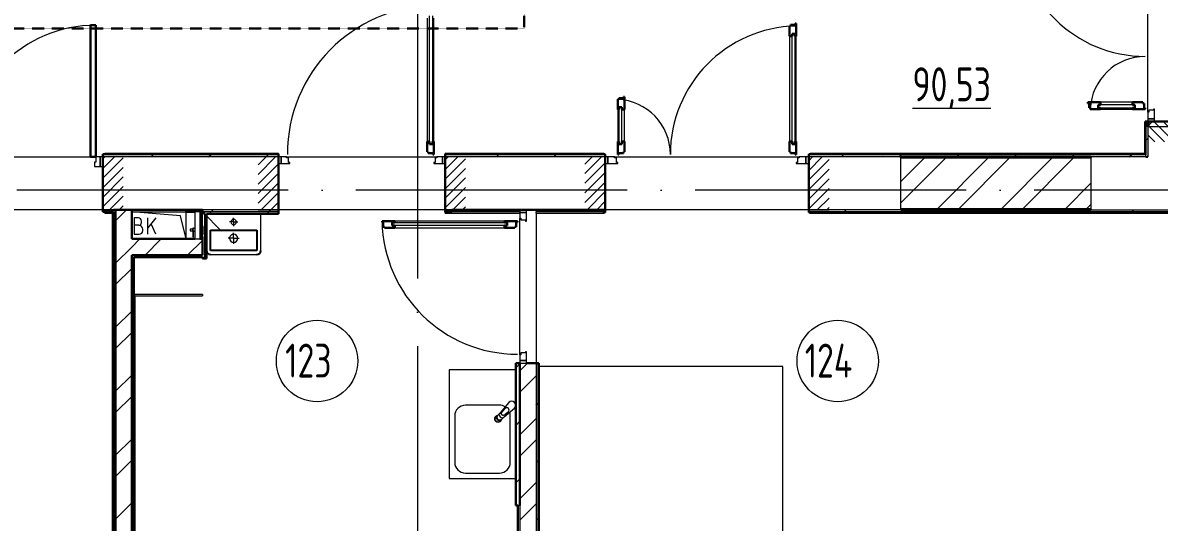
# Model space of a CAD drawing. Header units: millimetres. Extents: x -87434 to 499450, y -468665 to 122144.
# Drawn here: x -12548 to -4168, y -16441 to -12761 of the extents above; entities that cross this region are included whole.
import ezdxf

# ---------------------------------------------------------------- set-up
doc = ezdxf.new("R2010")
doc.units = ezdxf.units.MM
for name, pattern in [('ADSK_Линия сетки', [25, 20, -2.5, 0, -2.5]), ('ADSK_Невидимые', [5, 3, -2]), ('ADSK_Штриховая_ш2 п1_5', [4.5, 3, -1.5])]:
    doc.linetypes.add(name, pattern=pattern)
for name, color, linetype, lineweight in [('Двери', 252, 'Continuous', 9), ('лс', 5, 'Continuous', 30), ('Марки помещений', 252, 'Continuous', 20), ('Оборудование', 8, 'Continuous', 18), ('Ограждение', 252, 'Continuous', 9), ('Оси', 252, 'Continuous', 9), ('Перекрытие', 252, 'Continuous', 18), ('Сантехника', 252, 'Continuous', 9), ('Стены внутренние', 7, 'Continuous', 18), ('Стены наружные', 7, 'Continuous', 18), ('Стены штриховка', 252, 'Continuous', 9)]:
    doc.layers.add(name, color=color, linetype=linetype, lineweight=lineweight)
doc.layers.add('Двери открывание', color=7, linetype='Continuous', lineweight=9, true_color=0xc0c0c0)
doc.layers.add('Узлы', color=7, linetype='Continuous')
doc.styles.add('GOST Common_3', font='', dxfattribs={"height": 3.5})
doc.styles.get('GOST Common_3').set_extended_font_data('GOST 2.304 type A')
pattern_1 = [(0, (-32119.8, 96), (0, 600), []), (90, (-32119.8, 96), (-600, 4e-14), [])]

# ---------------------------------------------------------------- blocks, each defined once
blk = doc.blocks.new('1 этаж')
at = {"layer": 'Двери', "lineweight": 18, "true_color": 0x636466}
h = blk.add_hatch(dxfattribs=at)
h.set_pattern_fill('FP_2', color=251, angle=90, style=0, pattern_type=2)
h.set_pattern_definition([(135, (-4055.8, -12863.73), (-35.3553, -35.3553), [])])
h.paths.add_polyline_path([(-4250.8, -13638.7), (-3860.8, -13638.7), (-3860.8, -13488.7), (-4250.8, -13488.7), (-4250.8, -13612.8)])
h.paths.add_polyline_path([(-4250.8, -11988.7), (-3860.8, -11988.7), (-3860.8, -11838.7), (-4250.8, -11838.7)])
h = blk.add_hatch(dxfattribs=at)
h.set_pattern_fill('FP_2', color=251, style=0, pattern_type=2)
h.set_pattern_definition([(45, (-12490.8, -13943.73), (-35.3553, 35.3553), [])])
h.paths.add_polyline_path([(-11805.8, -14138.7), (-11805.8, -13748.7), (-11955.8, -13748.7), (-11955.8, -14138.7)])
h.paths.add_polyline_path([(-13175.8, -14138.7), (-13025.8, -14138.7), (-13025.8, -13748.7), (-13175.8, -13748.7)])
h = blk.add_hatch(dxfattribs=at)
h.set_pattern_fill('FP_2', color=251, style=0, pattern_type=2)
h.set_pattern_definition([(45, (-10170.8, -13943.73), (-35.3553, 35.3553), [])])
h.paths.add_polyline_path([(-9363.4, -14138.7), (-9280.8, -14138.7), (-9280.8, -13748.7), (-9430.8, -13748.7), (-9430.8, -14138.7)])
h.paths.add_polyline_path([(-10798.5, -14138.7), (-10660.8, -14138.7), (-10660.8, -13748.7), (-10810.8, -13748.7), (-10810.8, -14138.7)])
h = blk.add_hatch(dxfattribs=at)
h.set_pattern_fill('FP_2', color=251, style=0, pattern_type=2)
h.set_pattern_definition([(45, (-7625.8, -13943.73), (-35.3553, 35.3553), [])])
h.paths.add_polyline_path([(-6600.8, -14138.7), (-6600.8, -13748.7), (-6750.8, -13748.7), (-6750.8, -14138.7)])
h.paths.add_polyline_path([(-8400.8, -14138.7), (-8250.8, -14138.7), (-8250.8, -13748.7), (-8400.8, -13748.7)])
at = {"layer": 'Ограждение', "true_color": 0x636466}
h = blk.add_hatch(dxfattribs=at)
h.set_pattern_fill('FP_25', color=251, style=0, pattern_type=2)
h.set_pattern_definition(pattern_1)
h.paths.add_polyline_path([(-4270.8, -13728.7), (-4270.8, -13498.7), (-4275.8, -13498.7), (-4275.8, -13723.7)])
h = blk.add_hatch(dxfattribs=at)
h.set_pattern_fill('FP_26', color=251, style=0, pattern_type=2)
h.set_pattern_definition(pattern_1)
h.paths.add_polyline_path([(-11940.8, -13728.7), (-10660.8, -13728.7), (-10660.8, -13723.7), (-11940.8, -13723.7)])
h = blk.add_hatch(dxfattribs=at)
h.set_pattern_fill('FP_25', color=251, style=0, pattern_type=2)
h.set_pattern_definition(pattern_1)
h.paths.add_polyline_path([(-9430.8, -13728.7), (-8260.8, -13728.7), (-8260.8, -13723.7), (-9430.8, -13723.7)])
h = blk.add_hatch(dxfattribs=at)
h.set_pattern_fill('FP_25', color=251, style=0, pattern_type=2)
h.set_pattern_definition(pattern_1)
h.paths.add_polyline_path([(-5058.1, -13728.7), (-4270.8, -13728.7), (-4275.8, -13723.7), (-6740.8, -13723.7), (-6740.8, -13728.7), (-6070.8, -13728.7)])
h = blk.add_hatch(dxfattribs=at)
h.set_pattern_fill('FP_37', color=251, style=0, pattern_type=2)
h.set_pattern_definition([(0, (-37739.8, 576), (0, 600), []), (90, (-37739.8, 576), (-600, 4e-14), [])])
h.paths.add_polyline_path([(-11875.8, -20128.7), (-11875.8, -14153.7), (-11885.8, -14163.7), (-11885.8, -20118.7)])
at = {"color": 251, "lineweight": 18, "true_color": 0x636466}
for p, q in [((-11382.5, -14183.5), (-11740.8, -14153.7)), ((-11740.8, -14153.7), (-11340.8, -14153.7)), ((-11693.4, -14199.3), (-11723.4, -14199.3)), ((-11723.4, -14199.3), (-11723.4, -14319.3)), ((-11670.1, -14232.6), (-11670.1, -14222.6)), ((-11563.4, -14199.3), (-11623.4, -14270.8)), ((-11623.4, -14319.3), (-11623.4, -14199.3)), ((-11563.4, -14319.3), (-11599.4, -14242.1)), ((-11340.8, -14353.7), (-11382.5, -14183.5)), ((-11690.1, -14252.6), (-11723.4, -14252.6)), ((-11723.4, -14319.3), (-11686.7, -14319.3)), ((-11660.1, -14292.6), (-11660.1, -14282.6))]:
    blk.add_line(p, q, dxfattribs=at)
for centre, radius, start, end in [((-11693.4, -14222.6), 23.3, 0, 90), ((-11690.1, -14232.6), 20, 270, 0), ((-11690.1, -14282.6), 30, 0, 90), ((-11686.7, -14292.6), 26.7, 270, 0)]:
    blk.add_arc(centre, radius, start, end, dxfattribs=at)
at = {"layer": 'Двери', "color": 251, "true_color": 0x636466}
for p, q in [((-9564.8, -12726.7), (-9564.8, -13636.7)), ((-9547.8, -13654.7), (-9547.8, -12708.7)), ((-9523.8, -12708.7), (-9523.8, -13654.7)), ((-9514.8, -13636.7), (-9514.8, -12726.7)), ((-6892.8, -12860.7), (-6892.8, -13636.7)), ((-6872.8, -13654.7), (-6872.8, -12842.7)), ((-6872.8, -12842.7), (-6851.8, -12842.7)), ((-6851.8, -12842.7), (-6851.8, -13654.7)), ((-6842.8, -13636.7), (-6842.8, -12860.7)), ((-8158.8, -13400.7), (-8158.8, -13636.7)), ((-8149.8, -13382.7), (-8149.8, -13654.7)), ((-8128.8, -13382.7), (-8149.8, -13382.7)), ((-8128.8, -13654.7), (-8128.8, -13382.7)), ((-8108.8, -13636.7), (-8108.8, -13400.7)), ((-4344.8, -13366.7), (-4616.8, -13366.7)), ((-4616.8, -13366.7), (-4616.8, -13387.7)), ((-4616.8, -13387.7), (-4344.8, -13387.7)), ((-4362.8, -13346.7), (-4598.8, -13346.7)), ((-4598.8, -13396.7), (-4362.8, -13396.7)), ((-4344.8, -13387.7), (-4344.8, -13366.7)), ((-4208.8, -13405.7), (-4242.8, -13405.7)), ((-4242.8, -13405.7), (-4242.8, -13419.7)), ((-4200.8, -13396.7), (-4208.8, -13396.7)), ((-4208.8, -13396.7), (-4208.8, -13405.7)), ((-4200.8, -13468.7), (-4200.8, -13396.7)), ((-4250.8, -13419.7), (-4250.8, -13468.7)), ((-4242.8, -13419.7), (-4250.8, -13419.7)), ((-4200.8, -13468.7), (-4250.8, -13468.7)), ((-4250.8, -13468.7), (-4250.8, -13488.7)), ((-4250.8, -13468.7), (-4200.8, -13468.7)), ((-4250.8, -13488.7), (-4200.8, -13488.7)), ((-4200.8, -13488.7), (-4200.8, -13468.7)), ((-9523.8, -13654.7), (-9547.8, -13654.7)), ((-8149.8, -13654.7), (-8128.8, -13654.7)), ((-6851.8, -13654.7), (-6872.8, -13654.7)), ((-12005.8, -13788.7), (-12015.8, -13788.7)), ((-12015.8, -13788.7), (-12015.8, -13818.7)), ((-12015.8, -13818.7), (-11975.8, -13818.7)), ((-11975.8, -13748.7), (-12005.8, -13748.7)), ((-12005.8, -13748.7), (-12005.8, -13788.7)), ((-11975.8, -13818.7), (-11975.8, -13748.7)), ((-11955.8, -13748.7), (-11975.8, -13748.7)), ((-11975.8, -13748.7), (-11975.8, -13818.7)), ((-11975.8, -13818.7), (-11955.8, -13818.7)), ((-11955.8, -13818.7), (-11955.8, -13748.7)), ((-10660.8, -13748.7), (-10660.8, -13798.7)), ((-10640.8, -13748.7), (-10660.8, -13748.7)), ((-10660.8, -13798.7), (-10640.8, -13798.7)), ((-10640.8, -13798.7), (-10640.8, -13748.7)), ((-10599.8, -13748.7), (-10640.8, -13748.7)), ((-10640.8, -13748.7), (-10640.8, -13798.7)), ((-10640.8, -13798.7), (-10576.8, -13798.7)), ((-10599.8, -13756.7), (-10599.8, -13748.7)), ((-10585.8, -13756.7), (-10599.8, -13756.7)), ((-10585.8, -13790.7), (-10585.8, -13756.7)), ((-10576.8, -13790.7), (-10585.8, -13790.7)), ((-10576.8, -13798.7), (-10576.8, -13790.7)), ((-9505.8, -13790.7), (-9514.8, -13790.7)), ((-9514.8, -13790.7), (-9514.8, -13798.7)), ((-9514.8, -13798.7), (-9450.8, -13798.7)), ((-9491.8, -13756.7), (-9505.8, -13756.7)), ((-9505.8, -13756.7), (-9505.8, -13790.7)), ((-9491.8, -13748.7), (-9491.8, -13756.7)), ((-9450.8, -13748.7), (-9491.8, -13748.7)), ((-9430.8, -13748.7), (-9450.8, -13748.7)), ((-9450.8, -13748.7), (-9450.8, -13798.7)), ((-9450.8, -13798.7), (-9450.8, -13748.7)), ((-9450.8, -13798.7), (-9430.8, -13798.7)), ((-9430.8, -13798.7), (-9430.8, -13748.7)), ((-8250.8, -13748.7), (-8250.8, -13798.7)), ((-8230.8, -13748.7), (-8250.8, -13748.7)), ((-8250.8, -13798.7), (-8230.8, -13798.7)), ((-8230.8, -13798.7), (-8230.8, -13748.7)), ((-8181.8, -13748.7), (-8230.8, -13748.7)), ((-8230.8, -13748.7), (-8230.8, -13798.7)), ((-8230.8, -13798.7), (-8158.8, -13798.7)), ((-8181.8, -13756.7), (-8181.8, -13748.7)), ((-8167.8, -13756.7), (-8181.8, -13756.7)), ((-8167.8, -13790.7), (-8167.8, -13756.7)), ((-8158.8, -13790.7), (-8167.8, -13790.7)), ((-8158.8, -13798.7), (-8158.8, -13790.7)), ((-6833.8, -13790.7), (-6842.8, -13790.7)), ((-6842.8, -13790.7), (-6842.8, -13798.7)), ((-6842.8, -13798.7), (-6770.8, -13798.7)), ((-6819.8, -13756.7), (-6833.8, -13756.7)), ((-6833.8, -13756.7), (-6833.8, -13790.7)), ((-6819.8, -13748.7), (-6819.8, -13756.7)), ((-6770.8, -13748.7), (-6819.8, -13748.7)), ((-6750.8, -13748.7), (-6770.8, -13748.7)), ((-6770.8, -13748.7), (-6770.8, -13798.7)), ((-6770.8, -13798.7), (-6770.8, -13748.7)), ((-6770.8, -13798.7), (-6750.8, -13798.7)), ((-6750.8, -13798.7), (-6750.8, -13748.7)), ((-8830.8, -14138.7), (-8880.8, -14138.7)), ((-8880.8, -14138.7), (-8880.8, -14158.7)), ((-8880.8, -14158.7), (-8830.8, -14158.7)), ((-8830.8, -14158.7), (-8880.8, -14158.7)), ((-8880.8, -14158.7), (-8880.8, -14199.7)), ((-8830.8, -14158.7), (-8830.8, -14138.7)), ((-8830.8, -14222.7), (-8830.8, -14158.7)), ((-9820.8, -14231.7), (-8974.8, -14231.7)), ((-9820.8, -14255.7), (-9820.8, -14231.7)), ((-8992.8, -14222.7), (-9802.8, -14222.7)), ((-8974.8, -14231.7), (-8974.8, -14255.7)), ((-8880.8, -14199.7), (-8872.8, -14199.7)), ((-8872.8, -14199.7), (-8872.8, -14213.7)), ((-8872.8, -14213.7), (-8838.8, -14213.7)), ((-8838.8, -14213.7), (-8838.8, -14222.7)), ((-8838.8, -14222.7), (-8830.8, -14222.7)), ((-8974.8, -14255.7), (-9820.8, -14255.7)), ((-9802.8, -14272.7), (-8992.8, -14272.7)), ((-8880.8, -15207.7), (-8880.8, -15248.7)), ((-8872.8, -15207.7), (-8880.8, -15207.7)), ((-8830.8, -15248.7), (-8880.8, -15248.7)), ((-8880.8, -15248.7), (-8880.8, -15268.7)), ((-8880.8, -15248.7), (-8830.8, -15248.7)), ((-8838.8, -15193.7), (-8872.8, -15193.7)), ((-8872.8, -15193.7), (-8872.8, -15207.7)), ((-8830.8, -15184.7), (-8838.8, -15184.7)), ((-8838.8, -15184.7), (-8838.8, -15193.7)), ((-8830.8, -15248.7), (-8830.8, -15184.7)), ((-8830.8, -15268.7), (-8830.8, -15248.7)), ((-8880.8, -15268.7), (-8830.8, -15268.7))]:
    blk.add_line(p, q, dxfattribs=at)
at = {"layer": 'Двери', "color": 251, "lineweight": 30, "true_color": 0x636466}
for p, q in [((-12005.8, -12778.7), (-12045.8, -12778.7)), ((-12045.8, -12778.7), (-12045.8, -13748.7)), ((-12005.8, -13748.7), (-12005.8, -12778.7)), ((-6884.8, -12784.7), (-6892.8, -12784.7)), ((-6892.8, -12784.7), (-6892.8, -12860.7)), ((-6850.8, -12775.7), (-6884.8, -12775.7)), ((-6884.8, -12775.7), (-6884.8, -12784.7)), ((-6842.8, -12766.7), (-6850.8, -12766.7)), ((-6850.8, -12766.7), (-6850.8, -12775.7)), ((-6842.8, -12860.7), (-6842.8, -12766.7)), ((-6892.8, -12860.7), (-6872.8, -12860.7)), ((-6872.8, -12860.7), (-6872.8, -12842.7)), ((-6872.8, -12842.7), (-6851.8, -12842.7)), ((-6851.8, -12842.7), (-6851.8, -12860.7)), ((-6851.8, -12860.7), (-6842.8, -12860.7)), ((-8116.8, -13315.7), (-8150.8, -13315.7)), ((-8150.8, -13315.7), (-8150.8, -13324.7)), ((-8108.8, -13306.7), (-8116.8, -13306.7)), ((-8116.8, -13306.7), (-8116.8, -13315.7)), ((-8108.8, -13400.7), (-8108.8, -13306.7)), ((-8150.8, -13324.7), (-8158.8, -13324.7)), ((-8158.8, -13324.7), (-8158.8, -13400.7)), ((-8149.8, -13400.7), (-8158.8, -13400.7)), ((-8149.8, -13382.7), (-8149.8, -13400.7)), ((-8128.8, -13382.7), (-8149.8, -13382.7)), ((-8128.8, -13400.7), (-8128.8, -13382.7)), ((-8108.8, -13400.7), (-8128.8, -13400.7)), ((-4598.8, -13346.7), (-4692.8, -13346.7)), ((-4692.8, -13346.7), (-4692.8, -13354.7)), ((-4692.8, -13354.7), (-4683.8, -13354.7)), ((-4683.8, -13354.7), (-4683.8, -13388.7)), ((-4683.8, -13388.7), (-4674.8, -13388.7)), ((-4674.8, -13388.7), (-4674.8, -13396.7)), ((-4674.8, -13396.7), (-4598.8, -13396.7)), ((-4598.8, -13366.7), (-4616.8, -13366.7)), ((-4616.8, -13366.7), (-4616.8, -13387.7)), ((-4616.8, -13387.7), (-4598.8, -13387.7)), ((-4598.8, -13346.7), (-4598.8, -13366.7)), ((-4598.8, -13387.7), (-4598.8, -13396.7)), ((-4286.8, -13346.7), (-4362.8, -13346.7)), ((-4362.8, -13346.7), (-4362.8, -13366.7)), ((-4362.8, -13366.7), (-4344.8, -13366.7)), ((-4362.8, -13387.7), (-4362.8, -13396.7)), ((-4344.8, -13387.7), (-4362.8, -13387.7)), ((-4362.8, -13396.7), (-4268.8, -13396.7)), ((-4344.8, -13366.7), (-4344.8, -13387.7)), ((-4286.8, -13354.7), (-4286.8, -13346.7)), ((-4277.8, -13354.7), (-4286.8, -13354.7)), ((-4277.8, -13388.7), (-4277.8, -13354.7)), ((-4268.8, -13388.7), (-4277.8, -13388.7)), ((-4268.8, -13396.7), (-4268.8, -13388.7)), ((-9564.8, -13636.7), (-9564.8, -13712.7)), ((-9564.8, -13636.7), (-9547.8, -13636.7)), ((-9547.8, -13636.7), (-9547.8, -13654.7)), ((-9547.8, -13654.7), (-9523.8, -13654.7)), ((-9523.8, -13636.7), (-9514.8, -13636.7)), ((-9523.8, -13654.7), (-9523.8, -13636.7)), ((-9514.8, -13730.7), (-9514.8, -13636.7)), ((-8158.8, -13636.7), (-8158.8, -13730.7)), ((-8149.8, -13636.7), (-8158.8, -13636.7)), ((-8149.8, -13654.7), (-8149.8, -13636.7)), ((-8128.8, -13654.7), (-8149.8, -13654.7)), ((-8128.8, -13636.7), (-8128.8, -13654.7)), ((-8108.8, -13636.7), (-8128.8, -13636.7)), ((-8108.8, -13712.7), (-8108.8, -13636.7)), ((-6892.8, -13636.7), (-6892.8, -13712.7)), ((-6892.8, -13636.7), (-6872.8, -13636.7)), ((-6872.8, -13636.7), (-6872.8, -13654.7)), ((-6872.8, -13654.7), (-6851.8, -13654.7)), ((-6851.8, -13636.7), (-6842.8, -13636.7)), ((-6851.8, -13654.7), (-6851.8, -13636.7)), ((-6842.8, -13730.7), (-6842.8, -13636.7)), ((-9564.8, -13712.7), (-9556.8, -13712.7)), ((-9556.8, -13712.7), (-9556.8, -13721.7)), ((-9556.8, -13721.7), (-9522.8, -13721.7)), ((-9522.8, -13721.7), (-9522.8, -13730.7)), ((-9522.8, -13730.7), (-9514.8, -13730.7)), ((-8158.8, -13730.7), (-8150.8, -13730.7)), ((-8150.8, -13730.7), (-8150.8, -13721.7)), ((-8150.8, -13721.7), (-8116.8, -13721.7)), ((-8116.8, -13721.7), (-8116.8, -13712.7)), ((-8116.8, -13712.7), (-8108.8, -13712.7)), ((-6892.8, -13712.7), (-6884.8, -13712.7)), ((-6884.8, -13712.7), (-6884.8, -13721.7)), ((-6884.8, -13721.7), (-6850.8, -13721.7)), ((-6850.8, -13721.7), (-6850.8, -13730.7)), ((-6850.8, -13730.7), (-6842.8, -13730.7)), ((-12045.8, -13748.7), (-12005.8, -13748.7)), ((-9802.8, -14222.7), (-9896.8, -14222.7)), ((-9896.8, -14222.7), (-9896.8, -14230.7)), ((-9896.8, -14230.7), (-9887.8, -14230.7)), ((-9887.8, -14230.7), (-9887.8, -14264.7)), ((-9820.8, -14231.7), (-9802.8, -14231.7)), ((-9820.8, -14255.7), (-9820.8, -14231.7)), ((-9802.8, -14231.7), (-9802.8, -14222.7)), ((-8898.8, -14222.7), (-8992.8, -14222.7)), ((-8992.8, -14231.7), (-8992.8, -14222.7)), ((-8974.8, -14231.7), (-8992.8, -14231.7)), ((-8974.8, -14255.7), (-8974.8, -14231.7)), ((-8907.8, -14264.7), (-8907.8, -14230.7)), ((-8907.8, -14230.7), (-8898.8, -14230.7)), ((-8898.8, -14230.7), (-8898.8, -14222.7)), ((-9887.8, -14264.7), (-9878.8, -14264.7)), ((-9878.8, -14264.7), (-9878.8, -14272.7)), ((-9878.8, -14272.7), (-9802.8, -14272.7)), ((-9802.8, -14255.7), (-9820.8, -14255.7)), ((-9802.8, -14272.7), (-9802.8, -14255.7)), ((-8992.8, -14255.7), (-8974.8, -14255.7)), ((-8992.8, -14272.7), (-8992.8, -14255.7)), ((-8992.8, -14272.7), (-8916.8, -14272.7)), ((-8916.8, -14272.7), (-8916.8, -14264.7)), ((-8916.8, -14264.7), (-8907.8, -14264.7))]:
    blk.add_line(p, q, dxfattribs=at)
at = {"layer": 'Двери', "color": 251, "linetype": 'ADSK_Штриховая_ш2 п1_5', "true_color": 0x636466}
for p, q in [((-3860.8, -13488.7), (-4250.8, -13488.7)), ((-4250.8, -13488.7), (-4250.8, -13638.7)), ((-11805.8, -13748.7), (-11955.8, -13748.7)), ((-11955.8, -13748.7), (-11955.8, -14138.7)), ((-10660.8, -13748.7), (-10810.8, -13748.7)), ((-10660.8, -14138.7), (-10660.8, -13748.7)), ((-9280.8, -13748.7), (-9430.8, -13748.7)), ((-9430.8, -13748.7), (-9430.8, -14138.7)), ((-8250.8, -13748.7), (-8400.8, -13748.7)), ((-8250.8, -14138.7), (-8250.8, -13748.7)), ((-6600.8, -13748.7), (-6750.8, -13748.7)), ((-6750.8, -13748.7), (-6750.8, -14138.7)), ((-11955.8, -14138.7), (-11805.8, -14138.7)), ((-10810.8, -14138.7), (-10660.8, -14138.7)), ((-9430.8, -14138.7), (-9280.8, -14138.7)), ((-8400.8, -14138.7), (-8250.8, -14138.7)), ((-6750.8, -14138.7), (-6600.8, -14138.7))]:
    blk.add_line(p, q, dxfattribs=at)
at = {"layer": 'Двери', "color": 251, "true_color": 0x636466}
blk.add_arc((-12005.8, -13748.7), 970, 90, 180, dxfattribs=at)
at = {"layer": 'Двери открывание', "color": 251, "true_color": 0x636466}
for centre, radius, start, end in [((-4268.8, -12062.7), 946, 181.09026, 270), ((-9496.8, -13730.7), 1098, 90.93932, 180), ((-6824.8, -13730.7), 946, 91.09026, 180), ((-4268.8, -13414.7), 406, 90, 177.45896), ((-8176.8, -13730.7), 406, 0, 87.45896), ((-8898.8, -14204.7), 998, 181.03345, 270)]:
    blk.add_arc(centre, radius, start, end, dxfattribs=at)
at = {"layer": 'Марки помещений', "color": 251, "true_color": 0x636466}
for centre in [(-10375.9, -15253), (-6536.4, -15253)]:
    blk.add_circle(centre, 300, dxfattribs=at)
at = {"layer": 'Оборудование', "color": 251, "true_color": 0x636466}
for p, q in [((-11239.4, -14153.7), (-11275.8, -14153.7)), ((-11275.8, -14153.7), (-11275.8, -14353.7)), ((-11238.5, -14352.8), (-11238.5, -14154.6)), ((-11228.8, -14160.7), (-11238.5, -14160.7)), ((-11227.8, -14345.8), (-11227.8, -14161.7)), ((-11220.8, -14153.7), (-11079.4, -14295.2)), ((-11228.8, -14181.7), (-11227.4, -14181.7)), ((-11227.3, -14181.7), (-11228.8, -14181.7)), ((-11220.8, -14172.7), (-11226.3, -14172.7)), ((-11220.8, -14334.7), (-11220.8, -14172.7)), ((-11293.7, -14281.1), (-11311.1, -14281.1)), ((-11311.1, -14281.1), (-11311.1, -14293.4)), ((-11311.1, -14293.4), (-11293.7, -14293.4)), ((-11291.7, -14279.2), (-11293.7, -14281.1)), ((-11293.7, -14281.1), (-11293.7, -14293.4)), ((-11293.7, -14293.4), (-11291.7, -14295.3)), ((-11275.8, -14277.6), (-11291.7, -14277.6)), ((-11291.7, -14277.6), (-11291.7, -14296.9)), ((-11291.7, -14296.9), (-11275.8, -14296.9)), ((-11286.2, -14274.1), (-11291.2, -14274.1)), ((-11291.2, -14274.1), (-11291.2, -14282.4)), ((-11291.2, -14292.1), (-11291.2, -14337.9)), ((-11286.2, -14282.4), (-11286.2, -14274.1)), ((-11286.2, -14337.9), (-11286.2, -14292.1)), ((-11227.4, -14325.7), (-11228.8, -14325.7)), ((-11227.4, -14325.7), (-11228.8, -14325.7)), ((-11218.8, -14257.2), (-11220.8, -14257.2)), ((-11220.8, -14325.7), (-11218.8, -14325.7)), ((-11218.8, -14261.2), (-11218.8, -14257.2)), ((-11218.8, -14261.2), (-11218.8, -14321.7)), ((-11218.8, -14325.7), (-11218.8, -14321.7)), ((-11291.2, -14337.9), (-11286.2, -14337.9)), ((-11275.8, -14353.7), (-11239.4, -14353.7)), ((-11238.5, -14346.7), (-11228.8, -14346.7)), ((-11226.3, -14334.7), (-11220.8, -14334.7))]:
    blk.add_line(p, q, dxfattribs=at)
for points, knots in [([(-11238.5, -14154.6), (-11238.5, -14154.6), (-11238.5, -14154.4), (-11238.6, -14154.3), (-11238.7, -14154.1), (-11238.8, -14154), (-11239, -14153.8), (-11239.2, -14153.8), (-11239.3, -14153.7), (-11239.4, -14153.7)], [-1, -1, -1, -1, -0.833333, -0.75, -0.583333, -0.458333, -0.333333, -0.166667, 0, 0, 0, 0]), ([(-11227.8, -14161.7), (-11227.8, -14161.6), (-11227.8, -14161.5), (-11227.9, -14161.3), (-11227.9, -14161.2), (-11228, -14161.1), (-11228.1, -14161), (-11228.3, -14160.8), (-11228.5, -14160.8), (-11228.7, -14160.7), (-11228.8, -14160.7)], [-1, -1, -1, -1, -0.833333, -0.75, -0.666667, -0.583333, -0.458333, -0.333333, -0.166667, 0, 0, 0, 0]), ([(-11226.3, -14172.7), (-11226.4, -14172.7), (-11226.6, -14172.7), (-11226.9, -14172.6), (-11227, -14172.5), (-11227.2, -14172.4), (-11227.4, -14172.3), (-11227.5, -14172.1), (-11227.6, -14172), (-11227.7, -14171.8), (-11227.8, -14171.5), (-11227.8, -14171.3), (-11227.8, -14171.2)], [-1, -1, -1, -1, -0.833333, -0.75, -0.666667, -0.583333, -0.5, -0.416667, -0.333333, -0.25, -0.166667, 0, 0, 0, 0]), ([(-11239.4, -14353.7), (-11239.3, -14353.7), (-11239.2, -14353.7), (-11239, -14353.6), (-11238.8, -14353.5), (-11238.7, -14353.4), (-11238.6, -14353.2), (-11238.5, -14353), (-11238.5, -14352.9), (-11238.5, -14352.8)], [0, 0, 0, 0, 0.166667, 0.333333, 0.458333, 0.583333, 0.708333, 0.833333, 1, 1, 1, 1]), ([(-11228.8, -14346.7), (-11228.7, -14346.7), (-11228.5, -14346.7), (-11228.3, -14346.6), (-11228.1, -14346.5), (-11228, -14346.4), (-11227.9, -14346.3), (-11227.9, -14346.1), (-11227.8, -14346), (-11227.8, -14345.9), (-11227.8, -14345.8)], [0, 0, 0, 0, 0.166667, 0.333333, 0.458333, 0.583333, 0.666667, 0.75, 0.833333, 1, 1, 1, 1]), ([(-11227.8, -14336.3), (-11227.8, -14336.1), (-11227.8, -14335.9), (-11227.7, -14335.7), (-11227.6, -14335.5), (-11227.5, -14335.3), (-11227.4, -14335.2), (-11227.2, -14335), (-11227, -14334.9), (-11226.9, -14334.8), (-11226.6, -14334.8), (-11226.4, -14334.7), (-11226.3, -14334.7)], [0, 0, 0, 0, 0.166667, 0.25, 0.333333, 0.416667, 0.5, 0.583333, 0.666667, 0.75, 0.833333, 1, 1, 1, 1])]:
    blk.add_open_spline(points, degree=3, knots=knots, dxfattribs=at)
at = {"layer": 'Ограждение', "color": 251, "true_color": 0x636466}
for p, q in [((-4275.8, -13498.7), (-4270.8, -13498.7)), ((-4275.8, -13498.7), (-4275.8, -13723.7)), ((-11940.8, -13728.8), (-11940.8, -13723.7)), ((-10660.8, -13723.7), (-11940.8, -13723.7)), ((-10660.8, -13723.7), (-10660.8, -13728.7)), ((-9430.8, -13728.7), (-9430.8, -13723.7)), ((-8260.8, -13723.7), (-9430.8, -13723.7)), ((-8260.8, -13723.7), (-8260.8, -13728.7)), ((-6740.8, -13728.8), (-6740.8, -13723.7)), ((-4275.8, -13723.7), (-6740.8, -13723.7)), ((-4275.8, -13723.7), (-4270.8, -13728.7)), ((-11940.8, -14163.7), (-11940.8, -14153.7)), ((-11875.8, -14153.7), (-11885.8, -14163.7)), ((-9430.8, -14163.7), (-9430.8, -14153.7)), ((-8880.8, -14153.7), (-9380.8, -14153.7)), ((-8760.8, -14163.7), (-8760.8, -14153.7)), ((-8260.8, -14153.7), (-8760.8, -14153.7)), ((-8260.8, -14158.7), (-8260.8, -14163.7)), ((-6740.8, -14163.7), (-6740.8, -14158.7)), ((-11940.8, -14163.7), (-11885.8, -14163.7)), ((-11885.8, -14163.7), (-11885.8, -20118.7)), ((-9430.8, -14163.7), (-8880.8, -14163.7)), ((-8760.8, -14163.7), (-8260.8, -14163.7)), ((-6740.8, -14163.7), (1454.2, -14163.7)), ((-11715.8, -14773.7), (-11725.8, -14763.7)), ((-11220.8, -14763.7), (-11725.8, -14763.7)), ((-11715.8, -19963.9), (-11715.8, -14773.7)), ((-11715.8, -14773.7), (-11220.8, -14773.7)), ((-11220.8, -14763.7), (-11220.8, -14773.7))]:
    blk.add_line(p, q, dxfattribs=at)
at = {"layer": 'Оси', "color": 251, "linetype": 'ADSK_Линия сетки', "ltscale": 100, "true_color": 0x636466}
for p, q in [((-9635.8, -2643.7), (-9635.8, -33769.9)), ((4411.5, -13993.7), (-72528.1, -13993.7))]:
    blk.add_line(p, q, dxfattribs=at)
at = {"layer": 'Перекрытие', "color": 251, "ltscale": 100, "true_color": 0x636466}
for p, q in [((-11740.8, -14153.7), (-11340.8, -14153.7)), ((-6940.8, -15293.7), (-8740.8, -15293.7)), ((-6940.8, -19943.7), (-6940.8, -15293.7))]:
    blk.add_line(p, q, dxfattribs=at)
at = {"layer": 'Сантехника', "color": 251, "lineweight": 9, "true_color": 0x636466}
for p, q in [((-8910.8, -15318.7), (-9400.8, -15318.7)), ((-9400.8, -15318.7), (-9400.8, -16118.7)), ((-9030.8, -15578.7), (-9280.8, -15578.7)), ((-8962, -15557.5), (-9026.3, -15634.1)), ((-9360.8, -15658.7), (-9360.8, -15998.7)), ((-9064.2, -15670.5), (-9055.9, -15659.1)), ((-9054.9, -15658.3), (-9045.5, -15655.3)), ((-9044.9, -15654.5), (-9046.1, -15655.7)), ((-9030.9, -15640.6), (-9044.9, -15654.5)), ((-9016.6, -15682.8), (-9002, -15668.2)), ((-9008.7, -15625.4), (-8989.6, -15602.6)), ((-8996.2, -15664.2), (-8919.6, -15599.9)), ((-8964.7, -15627.5), (-8987.5, -15646.6)), ((-8950.8, -15998.7), (-8950.8, -15658.7)), ((-9064.6, -15686.1), (-9064.6, -15671.4)), ((-9055.9, -15698.4), (-9064.2, -15686.9)), ((-9040.8, -15703.7), (-9054.9, -15699.1)), ((-9026.7, -15699.1), (-9040.8, -15703.7)), ((-9017.4, -15686.9), (-9025.7, -15698.4)), ((-9017.8, -15684), (-9016.6, -15682.8)), ((-9017, -15682.9), (-9017, -15686.1)), ((-9280.8, -16078.7), (-9030.8, -16078.7)), ((-9400.8, -16118.7), (-8910.8, -16118.7))]:
    blk.add_line(p, q, dxfattribs=at)
at = {"layer": 'Сантехника', "color": 251, "lineweight": 9, "true_color": 0x636466, "flags": 128}
for points in [[(-8920.8, -15556.4), (-8922.1, -15555.3), (-8923.4, -15554.4)], [(-8916.4, -15561.3), (-8917.4, -15560), (-8918.4, -15558.7)], [(-8987.5, -15646.6), (-8990.9, -15649.5), (-8994.7, -15651.7), (-8998.6, -15653.1), (-9002.5, -15653.7), (-9006.2, -15653.4), (-9009.5, -15652.2), (-9012.2, -15650.2), (-9014.2, -15647.4), (-9015.4, -15644.2), (-9015.7, -15640.5), (-9015.2, -15636.5), (-9013.8, -15632.6), (-9011.6, -15628.8), (-9008.7, -15625.4)]]:
    blk.add_lwpolyline(points, dxfattribs=at)
at = {"layer": 'Сантехника', "color": 251, "lineweight": 9, "true_color": 0x636466}
for centre, radius, start, end in [((-9280.8, -15658.7), 80, 90, 180), ((-9030.8, -15658.7), 80, 58.90219, 90), ((-8940.8, -15578.7), 30, 315, 135), ((-9040.8, -15678.7), 25, 98.76373, 270), ((-9011.2, -15649.2), 21.3, 135, 315), ((-8977.1, -15615.1), 17.6, 315, 135), ((-9030.8, -15658.7), 80, 0, 20.54004), ((-9040.8, -15678.7), 25, 270, 351.23627), ((-9280.8, -15998.7), 80, 180, 270), ((-9030.8, -15998.7), 80, 270, 0)]:
    blk.add_arc(centre, radius, start, end, dxfattribs=at)
for centre, major_axis, start_param, end_param in [((-9033.2, -15671.1), (-14.1, 14.1), 1.047198, 1.570796), ((-9029.5, -15667.4), (-14.1, 14.1), 1.047198, 1.570796), ((-9033.2, -15671.1), (-14.1, 14.1), 1.570796, 2.094395), ((-9029.5, -15667.4), (14.1, -14.1), 4.712389, 5.235988)]:
    blk.add_ellipse(centre, major_axis=major_axis, ratio=0.984808, start_param=start_param, end_param=end_param, dxfattribs=at)
for points, knots in [([(-9052.3, -15676.1), (-9052.6, -15675), (-9052.9, -15673.3), (-9052.9, -15671.4), (-9052.9, -15670.3), (-9052.8, -15669.5), (-9052.7, -15668.7), (-9052.5, -15667.6), (-9052.3, -15666.3), (-9051.8, -15664.8), (-9051.1, -15663.1), (-9050.4, -15661.5), (-9049.6, -15660.2), (-9048.4, -15658.3), (-9047.2, -15656.8), (-9046.1, -15655.7)], [0, 0, 0, 0, 0.142857, 0.214286, 0.25, 0.285714, 0.321429, 0.357143, 0.428571, 0.5, 0.571429, 0.678571, 0.732143, 0.785714, 1, 1, 1, 1]), ([(-9044.9, -15654.5), (-9045.4, -15655.1), (-9046.4, -15656.3), (-9047.7, -15658.3), (-9048.5, -15660.3), (-9049, -15661.9), (-9049.2, -15663.3), (-9049.4, -15664.4), (-9049.5, -15665.4), (-9049.5, -15666.1), (-9049.5, -15666.9), (-9049.4, -15667.9), (-9049.2, -15669.7), (-9048.9, -15671.3), (-9048.6, -15672.4)], [0, 0, 0, 0, 0.142857, 0.285714, 0.428571, 0.5, 0.571429, 0.642857, 0.678571, 0.714286, 0.75, 0.785714, 0.857143, 1, 1, 1, 1]), ([(-9017.8, -15684), (-9018.5, -15684.7), (-9020, -15686.1), (-9022.6, -15687.8), (-9024.9, -15689), (-9026.8, -15689.7), (-9028.4, -15690.2), (-9029.7, -15690.5), (-9030.7, -15690.7), (-9031.5, -15690.8), (-9032.4, -15690.8), (-9033.5, -15690.9), (-9035.4, -15690.8), (-9037.1, -15690.5), (-9038.2, -15690.2)], [0, 0, 0, 0, 0.142857, 0.285714, 0.428571, 0.5, 0.571429, 0.642857, 0.678571, 0.714286, 0.75, 0.785714, 0.857143, 1, 1, 1, 1]), ([(-9034.5, -15686.5), (-9033.4, -15686.8), (-9031.8, -15687.2), (-9030, -15687.4), (-9028.9, -15687.4), (-9028.2, -15687.4), (-9027.5, -15687.4), (-9026.5, -15687.3), (-9025.3, -15687.2), (-9024, -15686.9), (-9022.5, -15686.5), (-9021.3, -15686), (-9020.2, -15685.4), (-9018.6, -15684.5), (-9017.4, -15683.6), (-9016.6, -15682.8)], [0, 0, 0, 0, 0.142857, 0.214286, 0.25, 0.285714, 0.321429, 0.357143, 0.428571, 0.5, 0.571429, 0.678571, 0.732143, 0.785714, 1, 1, 1, 1])]:
    blk.add_open_spline(points, degree=3, knots=knots, dxfattribs=at)
at = {"layer": 'Стены внутренние', "color": 251, "true_color": 0x636466}
for p, q in [((-4250.8, -13419.7), (-4250.8, -12057.7)), ((-4250.8, -13528.7), (-4250.8, -13748.7)), ((-3865.8, -13528.7), (-4245.8, -13528.7)), ((-12975.8, -13748.7), (-12045.8, -13748.7)), ((-12040.8, -13748.7), (-12005.8, -13748.7)), ((-10660.8, -13748.7), (-11955.8, -13748.7)), ((-10599.8, -13748.7), (-9491.8, -13748.7)), ((-8250.8, -13748.7), (-9430.8, -13748.7)), ((-8181.8, -13748.7), (-6819.8, -13748.7)), ((-6070.8, -13748.7), (-6750.8, -13748.7)), ((-6070.8, -14133.7), (-6070.8, -13753.7)), ((-4265.8, -13748.7), (-4670.8, -13748.7)), ((-4670.8, -13753.7), (-4670.8, -14133.7)), ((-11875.8, -14138.7), (-13025.8, -14138.7)), ((-9430.8, -14138.7), (-10660.8, -14138.7)), ((-6750.8, -14138.7), (-8250.8, -14138.7)), ((-4670.8, -14138.7), (1484.2, -14138.7))]:
    blk.add_line(p, q, dxfattribs=at)
at = {"layer": 'Стены внутренние', "color": 251, "lineweight": 30, "true_color": 0x636466}
for p, q in [((-4245.8, -13528.7), (-4250.8, -13528.7)), ((-11955.8, -13748.7), (-11955.8, -14138.7)), ((-10660.8, -14138.7), (-10660.8, -13748.7)), ((-9430.8, -13748.7), (-9430.8, -14138.7)), ((-8250.8, -14138.7), (-8250.8, -13748.7)), ((-6750.8, -13748.7), (-6750.8, -14138.7)), ((-6070.8, -13753.7), (-6070.8, -13748.7)), ((-4670.8, -13748.7), (-4670.8, -13753.7)), ((-4250.8, -13748.7), (-4265.8, -13748.7)), ((-11740.8, -14138.7), (-11340.8, -14138.7)), ((-9380.8, -14138.7), (-8260.8, -14138.7)), ((-6070.8, -14138.7), (-6070.8, -14133.7)), ((-4670.8, -14133.7), (-4670.8, -14138.7))]:
    blk.add_line(p, q, dxfattribs=at)
at = {"layer": 'Стены наружные', "color": 251, "lineweight": 30, "true_color": 0x636466}
for p, q in [((-4250.8, -13488.7), (-4270.8, -13488.7)), ((-4270.8, -13488.7), (-4270.8, -13728.7)), ((-4250.8, -13528.7), (-4250.8, -13488.7)), ((-3865.8, -13488.7), (-4245.8, -13488.7)), ((-4245.8, -13488.7), (-4245.8, -13528.7)), ((-11955.8, -13728.7), (-11955.8, -13748.7)), ((-10660.8, -13728.7), (-11955.8, -13728.7)), ((-10660.8, -13748.7), (-10660.8, -13728.7)), ((-9430.8, -13728.7), (-9430.8, -13748.7)), ((-8250.8, -13728.7), (-9430.8, -13728.7)), ((-8250.8, -13748.7), (-8250.8, -13728.7)), ((-6750.8, -13728.7), (-6750.8, -13748.7)), ((-4270.8, -13728.7), (-6750.8, -13728.7)), ((-4265.8, -13733.7), (-4270.8, -13733.7)), ((-6070.8, -13748.7), (-4670.8, -13748.7)), ((-4670.8, -13753.7), (-6070.8, -13753.7)), ((-11955.8, -14138.7), (-11955.8, -14153.7)), ((-11955.8, -14153.7), (-11875.8, -14153.7)), ((-11740.8, -14138.7), (-11875.8, -14138.7)), ((-11875.8, -14153.7), (-11875.8, -20128.7)), ((-11860.8, -20143.7), (-11860.8, -14138.7)), ((-11740.8, -14353.7), (-11740.8, -14138.7)), ((-11340.8, -14138.7), (-11340.8, -14153.7)), ((-11220.8, -14138.7), (-11340.8, -14138.7)), ((-11340.8, -14153.7), (-11275.8, -14153.7)), ((-11239.2, -14153.7), (-11220.8, -14153.7)), ((-11220.8, -14138.7), (-11220.8, -14172.7)), ((-10660.8, -14168.7), (-10660.8, -14138.7)), ((-9430.8, -14138.7), (-9430.8, -14153.7)), ((-9430.8, -14153.7), (-9380.8, -14153.7)), ((-9380.8, -14153.7), (-9380.8, -14138.7)), ((-8260.8, -14138.7), (-8260.8, -14158.7)), ((-8260.8, -14158.7), (-8250.8, -14158.7)), ((-8250.8, -14158.7), (-8250.8, -14138.7)), ((-6750.8, -14138.7), (-6750.8, -14158.7)), ((-6750.8, -14158.7), (1454.2, -14158.7)), ((-6070.8, -14133.7), (-4670.8, -14133.7)), ((-4670.8, -14138.7), (-6070.8, -14138.7)), ((-11190.8, -14168.7), (-10660.8, -14168.7)), ((-11190.8, -14498.7), (-11190.8, -14168.7)), ((-11275.8, -14353.7), (-11740.8, -14353.7)), ((-11220.8, -14353.7), (-11239.2, -14353.7)), ((-11220.8, -14334.7), (-11220.8, -14473.7)), ((-11740.8, -14473.7), (-11220.8, -14473.7)), ((-11740.8, -14473.7), (-11740.8, -19968.7)), ((-11220.8, -14473.7), (-11740.8, -14473.7)), ((-11725.8, -19963.7), (-11725.8, -14488.7)), ((-11725.8, -14488.7), (-11220.8, -14488.7)), ((-11220.8, -14488.7), (-11220.8, -14498.7)), ((-11220.8, -14498.7), (-11190.8, -14498.7)), ((-8910.8, -15268.7), (-8910.8, -16318.7)), ((-8880.8, -15268.7), (-8910.8, -15268.7)), ((-8880.8, -15268.7), (-8880.8, -16318.7)), ((-8740.8, -15268.7), (-8830.8, -15268.7)), ((-8740.8, -19961.8), (-8740.8, -15268.7)), ((-8910.8, -16318.7), (-8895.8, -16318.7)), ((-8895.8, -16318.7), (-8895.8, -19963.7))]:
    blk.add_line(p, q, dxfattribs=at)
at = {"layer": 'Стены наружные', "color": 251, "linetype": 'Continuous', "lineweight": 9, "true_color": 0x636466}
for p, q in [((-4270.8, -13491.4), (-4268.1, -13488.7)), ((-4245.8, -13518.8), (-4215.8, -13488.7)), ((-4270.8, -13562.1), (-4265.8, -13557.1)), ((-4270.8, -13632.9), (-4265.8, -13627.9)), ((-4265.8, -13627.9), (-4250.8, -13612.9)), ((-11937.7, -13733.7), (-11932.7, -13728.7)), ((-11867, -13733.7), (-11862, -13728.7)), ((-11796.3, -13733.7), (-11791.3, -13728.7)), ((-11725.6, -13733.7), (-11720.6, -13728.7)), ((-11654.9, -13733.7), (-11649.9, -13728.7)), ((-11599.2, -13748.7), (-11584.2, -13733.7)), ((-11584.2, -13733.7), (-11579.2, -13728.7)), ((-11513.5, -13733.7), (-11508.5, -13728.7)), ((-11442.7, -13733.7), (-11437.7, -13728.7)), ((-11372, -13733.7), (-11367, -13728.7)), ((-11301.3, -13733.7), (-11296.3, -13728.7)), ((-11230.6, -13733.7), (-11225.6, -13728.7)), ((-11174.9, -13748.7), (-11159.9, -13733.7)), ((-11159.9, -13733.7), (-11154.9, -13728.7)), ((-11089.2, -13733.7), (-11084.2, -13728.7)), ((-11018.5, -13733.7), (-11013.5, -13728.7)), ((-10947.8, -13733.7), (-10942.8, -13728.7)), ((-10877.1, -13733.7), (-10872.1, -13728.7)), ((-10806.3, -13733.7), (-10801.3, -13728.7)), ((-10750.6, -13748.7), (-10735.6, -13733.7)), ((-10735.6, -13733.7), (-10730.6, -13728.7)), ((-10664.9, -13733.7), (-10660.8, -13729.6)), ((-9392.1, -13733.7), (-9387.1, -13728.7)), ((-9321.4, -13733.7), (-9316.4, -13728.7)), ((-9250.7, -13733.7), (-9245.7, -13728.7)), ((-9180, -13733.7), (-9175, -13728.7)), ((-9109.3, -13733.7), (-9104.3, -13728.7)), ((-9053.6, -13748.7), (-9038.6, -13733.7)), ((-9038.6, -13733.7), (-9033.6, -13728.7)), ((-8967.9, -13733.7), (-8962.9, -13728.7)), ((-8897.2, -13733.7), (-8892.2, -13728.7)), ((-8826.4, -13733.7), (-8821.4, -13728.7)), ((-8755.7, -13733.7), (-8750.7, -13728.7)), ((-8685, -13733.7), (-8680, -13728.7)), ((-8629.3, -13748.7), (-8614.3, -13733.7)), ((-8614.3, -13733.7), (-8609.3, -13728.7)), ((-8543.6, -13733.7), (-8538.6, -13728.7)), ((-8472.9, -13733.7), (-8467.9, -13728.7)), ((-8402.2, -13733.7), (-8397.2, -13728.7)), ((-8331.5, -13733.7), (-8326.5, -13728.7)), ((-8260.8, -13733.7), (-8255.8, -13728.7)), ((-6705.1, -13733.7), (-6700.1, -13728.7)), ((-6634.4, -13733.7), (-6629.4, -13728.7)), ((-6563.7, -13733.7), (-6558.7, -13728.7)), ((-6508, -13748.7), (-6493, -13733.7)), ((-6493, -13733.7), (-6488, -13728.7)), ((-6422.3, -13733.7), (-6417.3, -13728.7)), ((-6351.6, -13733.7), (-6346.6, -13728.7)), ((-6280.9, -13733.7), (-6275.9, -13728.7)), ((-6210.2, -13733.7), (-6205.2, -13728.7)), ((-6139.4, -13733.7), (-6134.4, -13728.7)), ((-6083.7, -13748.7), (-6068.7, -13733.7)), ((-6068.7, -13733.7), (-6063.7, -13728.7)), ((-5998, -13733.7), (-5993, -13728.7)), ((-5927.3, -13733.7), (-5922.3, -13728.7)), ((-5856.6, -13733.7), (-5851.6, -13728.7)), ((-5785.9, -13733.7), (-5780.9, -13728.7)), ((-5715.2, -13733.7), (-5710.2, -13728.7)), ((-5659.5, -13748.7), (-5644.5, -13733.7)), ((-5644.5, -13733.7), (-5639.5, -13728.7)), ((-5573.8, -13733.7), (-5568.8, -13728.7)), ((-5503, -13733.7), (-5498, -13728.7)), ((-5432.3, -13733.7), (-5427.3, -13728.7)), ((-5361.6, -13733.7), (-5356.6, -13728.7)), ((-5290.9, -13733.7), (-5285.9, -13728.7)), ((-5235.2, -13748.7), (-5220.2, -13733.7)), ((-5220.2, -13733.7), (-5215.2, -13728.7)), ((-5149.5, -13733.7), (-5144.5, -13728.7)), ((-5078.8, -13733.7), (-5073.8, -13728.7)), ((-5008.1, -13733.7), (-5003.1, -13728.7)), ((-4937.4, -13733.7), (-4932.4, -13728.7)), ((-4866.7, -13733.7), (-4861.7, -13728.7)), ((-4810.9, -13748.7), (-4795.9, -13733.7)), ((-4795.9, -13733.7), (-4790.9, -13728.7)), ((-4725.2, -13733.7), (-4720.2, -13728.7)), ((-4654.5, -13733.7), (-4649.5, -13728.7)), ((-4583.8, -13733.7), (-4578.8, -13728.7)), ((-4513.1, -13733.7), (-4508.1, -13728.7)), ((-4442.4, -13733.7), (-4437.4, -13728.7)), ((-4386.7, -13748.7), (-4371.7, -13733.7)), ((-4371.7, -13733.7), (-4366.7, -13728.7)), ((-4301, -13733.7), (-4296, -13728.7)), ((-4270.8, -13703.6), (-4265.8, -13698.6)), ((-6070.8, -13929.4), (-5895.2, -13753.7)), ((-6070.8, -14086.5), (-5738, -13753.7)), ((-6070.8, -13929.4), (-5895.2, -13753.7)), ((-6070.8, -14086.5), (-5738, -13753.7)), ((-5803.7, -14133.7), (-5423.7, -13753.7)), ((-5803.7, -14133.7), (-5423.7, -13753.7)), ((-5646.5, -14133.7), (-5266.5, -13753.7)), ((-5646.5, -14133.7), (-5266.5, -13753.7)), ((-5332.2, -14133.7), (-4952.2, -13753.7)), ((-5332.2, -14133.7), (-4952.2, -13753.7)), ((-5175.1, -14133.7), (-4795.1, -13753.7)), ((-5175.1, -14133.7), (-4795.1, -13753.7)), ((-4860.8, -14133.7), (-4670.8, -13943.8)), ((-4860.8, -14133.7), (-4670.8, -13943.8)), ((-11860.8, -14219), (-11780.6, -14138.7)), ((-11324.1, -14153.7), (-11309.1, -14138.7)), ((-11170.6, -14168.7), (-11155.6, -14153.7)), ((-11155.6, -14153.7), (-11140.6, -14138.7)), ((-10746.4, -14168.7), (-10731.4, -14153.7)), ((-10731.4, -14153.7), (-10716.4, -14138.7)), ((-8260.8, -14158), (-8256.5, -14153.7)), ((-6705.9, -14158.7), (-6700.9, -14153.7)), ((-6635.2, -14158.7), (-6630.2, -14153.7)), ((-6564.4, -14158.7), (-6559.4, -14153.7)), ((-6493.7, -14158.7), (-6488.7, -14153.7)), ((-6488.7, -14153.7), (-6473.7, -14138.7)), ((-6423, -14158.7), (-6418, -14153.7)), ((-6352.3, -14158.7), (-6347.3, -14153.7)), ((-6281.6, -14158.7), (-6276.6, -14153.7)), ((-6210.9, -14158.7), (-6205.9, -14153.7)), ((-6140.2, -14158.7), (-6135.2, -14153.7)), ((-6069.5, -14158.7), (-6064.5, -14153.7)), ((-6064.5, -14153.7), (-6049.5, -14138.7)), ((-5998.8, -14158.7), (-5993.8, -14153.7)), ((-5928, -14158.7), (-5923, -14153.7)), ((-5857.3, -14158.7), (-5852.3, -14153.7)), ((-5786.6, -14158.7), (-5781.6, -14153.7)), ((-5715.9, -14158.7), (-5710.9, -14153.7)), ((-5645.2, -14158.7), (-5640.2, -14153.7)), ((-5640.2, -14153.7), (-5625.2, -14138.7)), ((-5574.5, -14158.7), (-5569.5, -14153.7)), ((-5503.8, -14158.7), (-5498.8, -14153.7)), ((-5433.1, -14158.7), (-5428.1, -14153.7)), ((-5362.4, -14158.7), (-5357.4, -14153.7)), ((-5291.7, -14158.7), (-5286.7, -14153.7)), ((-5220.9, -14158.7), (-5215.9, -14153.7)), ((-5215.9, -14153.7), (-5200.9, -14138.7)), ((-5150.2, -14158.7), (-5145.2, -14153.7)), ((-5079.5, -14158.7), (-5074.5, -14153.7)), ((-5008.8, -14158.7), (-5003.8, -14153.7)), ((-4938.1, -14158.7), (-4933.1, -14153.7)), ((-4867.4, -14158.7), (-4862.4, -14153.7)), ((-4796.7, -14158.7), (-4791.7, -14153.7)), ((-4791.7, -14153.7), (-4776.7, -14138.7)), ((-4726, -14158.7), (-4721, -14153.7)), ((-4703.6, -14133.7), (-4670.8, -14100.9)), ((-4703.6, -14133.7), (-4670.8, -14100.9)), ((-4655.3, -14158.7), (-4650.3, -14153.7)), ((-4584.5, -14158.7), (-4579.5, -14153.7)), ((-4513.8, -14158.7), (-4508.8, -14153.7)), ((-4443.1, -14158.7), (-4438.1, -14153.7)), ((-4372.4, -14158.7), (-4367.4, -14153.7)), ((-4367.4, -14153.7), (-4352.4, -14138.7)), ((-4301.7, -14158.7), (-4296.7, -14153.7)), ((-4231, -14158.7), (-4226, -14153.7)), ((-11205.8, -14203.9), (-11190.8, -14188.9)), ((-11860.8, -14533.3), (-11740.8, -14413.3)), ((-11740.8, -14413.3), (-11681.3, -14353.7)), ((-11644.1, -14473.7), (-11524.1, -14353.7)), ((-11329.8, -14473.7), (-11220.8, -14364.7)), ((-11875.8, -14449.6), (-11860.8, -14434.6)), ((-11719.8, -14488.7), (-11719.8, -14473.7)), ((-11860.8, -14690.4), (-11740.8, -14570.4)), ((-11875.8, -14873.9), (-11860.8, -14858.9)), ((-11860.8, -15004.7), (-11740.8, -14884.7)), ((-11860.8, -15161.9), (-11740.8, -15041.9)), ((-11875.8, -15298.2), (-11860.8, -15283.2)), ((-8910.8, -15303), (-8880.8, -15273)), ((-8880.8, -15325), (-8824.6, -15268.7)), ((-8745.8, -15279.4), (-8740.8, -15274.4)), ((-11860.8, -15476.2), (-11740.8, -15356.2)), ((-8880.8, -15482.1), (-8760.8, -15362.1)), ((-8745.8, -15350.1), (-8740.8, -15345.1)), ((-8745.8, -15420.9), (-8740.8, -15415.9)), ((-8745.8, -15491.6), (-8740.8, -15486.6)), ((-11860.8, -15633.4), (-11740.8, -15513.4)), ((-8760.8, -15577.3), (-8745.8, -15562.3)), ((-8745.8, -15562.3), (-8740.8, -15557.3)), ((-8745.8, -15633), (-8740.8, -15628)), ((-11875.8, -15722.4), (-11860.8, -15707.4)), ((-8910.8, -15727.3), (-8880.8, -15697.3)), ((-8880.8, -15796.4), (-8760.8, -15676.4)), ((-8745.8, -15703.7), (-8740.8, -15698.7)), ((-11860.8, -15947.7), (-11740.8, -15827.7)), ((-8880.8, -15953.6), (-8760.8, -15833.6)), ((-8745.8, -15774.4), (-8740.8, -15769.4)), ((-8745.8, -15845.1), (-8740.8, -15840.1)), ((-8745.8, -15915.8), (-8740.8, -15910.8)), ((-11860.8, -16104.8), (-11740.8, -15984.8)), ((-8760.8, -16001.5), (-8745.8, -15986.5)), ((-8745.8, -15986.5), (-8740.8, -15981.5)), ((-8745.8, -16057.2), (-8740.8, -16052.2)), ((-11875.8, -16146.7), (-11860.8, -16131.7)), ((-8910.8, -16151.5), (-8880.8, -16121.5)), ((-8880.8, -16267.9), (-8760.8, -16147.9)), ((-8745.8, -16128), (-8740.8, -16123)), ((-8745.8, -16198.7), (-8740.8, -16193.7)), ((-11860.8, -16419.1), (-11740.8, -16299.1)), ((-8880.8, -16425.1), (-8760.8, -16305.1)), ((-8745.8, -16269.4), (-8740.8, -16264.4)), ((-8745.8, -16340.1), (-8740.8, -16335.1)), ((-8760.8, -16425.8), (-8745.8, -16410.8)), ((-8745.8, -16410.8), (-8740.8, -16405.8))]:
    blk.add_line(p, q, dxfattribs=at)
at = {"layer": 'Стены наружные', "color": 251, "true_color": 0x636466}
for p, q in [((-11340.8, -14353.7), (-11340.8, -14153.7)), ((-10660.8, -14138.7), (-11220.8, -14138.7)), ((-9380.8, -14138.7), (-9430.8, -14138.7)), ((-8760.8, -14138.7), (-8760.8, -14153.7)), ((-8250.8, -14138.7), (-8260.8, -14138.7)), ((-6070.8, -14138.7), (-6750.8, -14138.7)), ((-8880.8, -15207.7), (-8880.8, -14199.7)), ((-8760.8, -14163.7), (-8760.8, -15268.7))]:
    blk.add_line(p, q, dxfattribs=at)
at = {"layer": 'Стены штриховка', "color": 251, "true_color": 0x636466}
for p, q in [((-4265.8, -13488.7), (-4265.8, -13733.7)), ((-10660.8, -13733.7), (-11955.8, -13733.7)), ((-8250.8, -13733.7), (-9430.8, -13733.7)), ((-4270.8, -13733.7), (-6750.8, -13733.7)), ((-10660.8, -14153.7), (-11220.8, -14153.7)), ((-11205.8, -14153.7), (-11205.8, -14488.7)), ((-8260.8, -14153.7), (-8250.8, -14153.7)), ((1484.2, -14153.7), (-6750.8, -14153.7)), ((-11220.8, -14488.7), (-11205.8, -14488.7)), ((-8760.8, -15268.7), (-8760.8, -20046.8)), ((-8745.8, -19961.8), (-8745.8, -15268.7)), ((-8880.8, -16318.7), (-8895.8, -16318.7)), ((-8880.8, -16318.7), (-8880.8, -19963.7))]:
    blk.add_line(p, q, dxfattribs=at)
at = {"layer": 'Узлы', "color": 251, "lineweight": 9, "true_color": 0x636466}
for p, q in [((-10990.8, -14228.7), (-11020.8, -14228.7)), ((-10990.8, -14228.7), (-10990.8, -14198.7)), ((-10990.8, -14228.7), (-10990.8, -14258.7)), ((-10990.8, -14228.7), (-10960.8, -14228.7)), ((-10790.8, -14438.7), (-10790.8, -14168.7)), ((-10990.8, -14348.7), (-10990.8, -14308.7)), ((-10990.8, -14348.7), (-11030.8, -14348.7)), ((-10990.8, -14348.7), (-10990.8, -14388.7)), ((-10990.8, -14348.7), (-10950.8, -14348.7)), ((-11160.8, -14468.7), (-10990.8, -14468.7)), ((-10990.8, -14468.7), (-10820.8, -14468.7))]:
    blk.add_line(p, q, dxfattribs=at)
at = {"layer": 'Узлы', "color": 251, "true_color": 0x636466}
for p, q in [((-11160.8, -14438.7), (-11160.8, -14287.8)), ((-11160.8, -14287.8), (-10820.8, -14287.8)), ((-10820.8, -14287.8), (-10820.8, -14438.7)), ((-10820.8, -14438.7), (-11160.8, -14438.7))]:
    blk.add_line(p, q, dxfattribs=at)
at = {"layer": 'Узлы', "color": 251, "lineweight": 9, "true_color": 0x636466}
for centre, radius, start, end in [((-10990.8, -14228.7), 20, 90, 180.01158), ((-10990.8, -14228.7), 20, 180, 270), ((-10990.8, -14228.7), 20, 0, 90), ((-10990.8, -14228.7), 20, 270, 0), ((-10990.8, -14348.7), 30, 90, 180.00772), ((-10990.8, -14348.7), 30, 0, 90), ((-10990.8, -14348.7), 30, 180, 270), ((-10990.8, -14348.7), 30, 270, 0)]:
    blk.add_arc(centre, radius, start, end, dxfattribs=at)
at = {"layer": 'Узлы', "color": 251, "true_color": 0x636466}
for centre, start, end in [((-11160.8, -14438.7), 180, 270), ((-10820.8, -14438.7), 270, 0)]:
    blk.add_arc(centre, 30, start, end, dxfattribs=at)
at = {"layer": 'Марки помещений', "color": 251, "true_color": 0x636466, "style": 'GOST Common_3', "width": 0.9}
for s, p in [('%%U90,53', (-5985.6, -13339.3)), ('123', (-10610.8, -15375.2)), ('124', (-6779.8, -15375.2))]:
    blk.add_text(s, height=250, dxfattribs=at).set_placement(p)

msp = doc.modelspace()

# ---------------------------------------------------------------- linework, layer by layer
at = {"layer": 'лс', "color": 1, "linetype": 'ADSK_Невидимые', "ltscale": 0.5}
msp.add_lwpolyline([(-10529.45729, -11459.53343), (-8849.48503, -11459.53343), (-8849.48503, -12802.9621), (-18117.89316, -12802.9621), (-18117.89316, -12119.85542)], dxfattribs=at)

# ---------------------------------------------------------------- block references
msp.add_blockref('1 этаж', (-2, 0))

doc.saveas('drawing.dxf')
